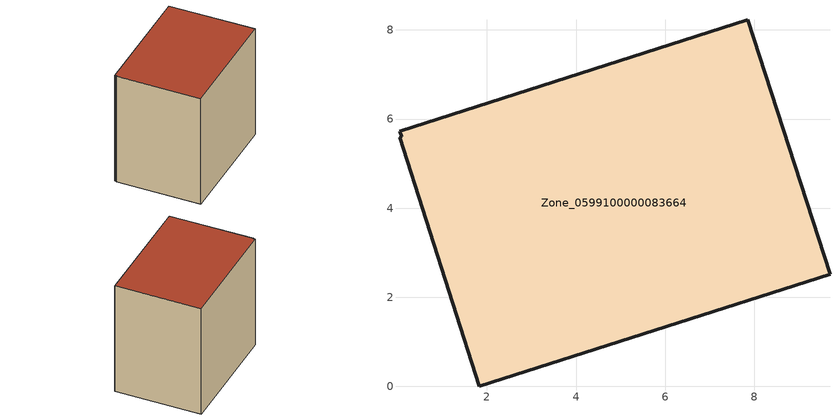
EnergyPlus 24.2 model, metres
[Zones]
Zone_0599100000083664
 floor ground (C_G): 0.05,5.73 7.85,8.23 9.7,2.52 1.83,0 0.04,5.59 0.1,5.6 z3.89
 wall outside (C_F): 9.7,2.52 7.85,8.23 0.05,5.73 0.1,5.6 0.04,5.59 1.83,0 9.7,2.52 z3.89:12.07
 roof outside (C_R): 7.85,8.23 0.05,5.73 0.1,5.6 0.04,5.59 1.83,0 9.7,2.52 z12.07
[BUILDING]
Pand.0599100000083664: North Axis=0; Terrain=City; Loads Convergence Tolerance Value=0.04; Temperature Convergence Tolerance Value=0.4; Solar Distribution=FullExterior; Maximum Number of Warmup Days=25; Minimum Number of Warmup Days=1
[Site:Location]
Rotterdam.The.Hague.AP_ZH_NLD Design_Conditions: Latitude=51.96; Longitude=4.45; Time Zone=1; Elevation=-4.5
[SITE:GROUNDTEMPERATURE:BUILDINGSURFACE]
18, 18, 18, 18, 18, 18, 18, 18, 18, 18, 18, 18
[MATERIAL] Thermal Absorptance=0.9; Solar Absorptance=0.7; Visible Absorptance=0.7
Name | Roughness | Thickness | Conductivity | Density | Specific Heat
G.TI.1965-1974 | MediumSmooth | 0.15 | 0.882353 | 540 | 1210
F.TI.1965-1974 | Rough | 0.3 | 0.697674 | 1920 | 840
R.TI.1965-1974 | MediumRough | 0.2 | 0.232558 | 1500 | 1000
[CONSTRUCTION]
C_G: G.TI.1965-1974
C_F: F.TI.1965-1974
C_R: R.TI.1965-1974
[ZONE]
Zone_0599100000083664: Type=1; Multiplier=1; Ceiling Height=Autocalculate; Volume=Autocalculate; Floor Area=autocalculate; Part of Total Floor Area=Yes
[ZONEINFILTRATION:DESIGNFLOWRATE]
Infil_Zone_0599100000083664: Zone or ZoneList or Space or SpaceList=Zone_0599100000083664; Schedule=AlwaysOn; Design Flow Rate Calculation Method=Flow/Area; Flow Rate per Floor Area=0.003; Constant Term Coefficient=1; Temperature Term Coefficient=0; Velocity Term Coefficient=0; Velocity Squared Term Coefficient=0
[HVACTEMPLATE:ZONE:IDEALLOADSAIRSYSTEM]
Zone_0599100000083664: Maximum Heating Supply Air Temperature=50; Minimum Cooling Supply Air Temperature=13; Maximum Heating Supply Air Humidity Ratio=0.0156; Minimum Cooling Supply Air Humidity Ratio=0.0077; Heating Limit=NoLimit; Cooling Limit=NoLimit; Dehumidification Control Type=ConstantSensibleHeatRatio; Cooling Sensible Heat Ratio=0.7; Dehumidification Setpoint=60; Humidification Control Type=None; Humidification Setpoint=30; Outdoor Air Method=None; Outdoor Air Flow Rate per Person=0.00944; Outdoor Air Flow Rate per Zone Floor Area=0; Outdoor Air Flow Rate per Zone=0; Demand Controlled Ventilation Type=None; Outdoor Air Economizer Type=NoEconomizer; Heat Recovery Type=None; Sensible Heat Recovery Effectiveness=0.7; Latent Heat Recovery Effectiveness=0.65
[ZONECONTROL:THERMOSTAT]
ThermostatControl_Zone_0599100000083664: Zone or ZoneList=Zone_0599100000083664; Control Type Schedule=DualSetpointControlType; Control 1=Thermostat_Zone_0599100000083664; Temperature Difference Between Cutout And Setpoint=0
[THERMOSTATSETPOINT:DUALSETPOINT]
Thermostat_Zone_0599100000083664: Heating Setpoint Temperature Schedule=HeatingSetpoint_Zone_0599100000083664; Cooling Setpoint Temperature Schedule=CoolingSetpoint_Zone_0599100000083664
[SCHEDULE:COMPACT]
HeatingSetpoint_Zone_0599100000083664: Through: 12/31, For: AllDays, Until: 24:00, 21
CoolingSetpoint_Zone_0599100000083664: Through: 12/31, For: AllDays, Until: 24:00, 24
DualSetpointControlType: Through: 12/31, For: AllDays, Until: 24:00, 4
AlwaysOn: Through: 12/31, For: AllDays, Until: 24:00, 1
